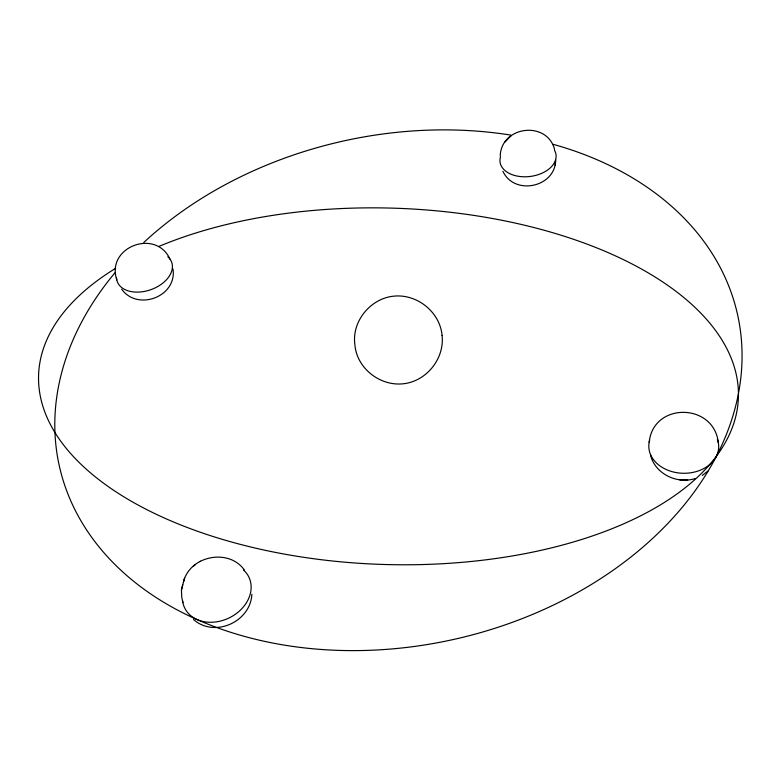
<?xml version="1.0" encoding="UTF-8"?>
<svg xmlns="http://www.w3.org/2000/svg" width="779" height="779" viewBox="0 0 779 779"><rect width="100%" height="100%" fill="white"/><g stroke="black" fill="none" stroke-linecap="round" stroke-linejoin="round"><path stroke-width="1.17" d="M502.903 171.283C514.471 196.269 555.924 187.135 555.641 159.666M555.203 165.177L555.583 160.523M500.225 155.771C501.413 125.847 546.916 120.463 554.57 149.354M649.16 442.345C653.211 401.789 714.022 402.792 718.316 442.706M251.88 594.192C250.595 621.915 214.546 638.137 193.513 619.509M182.89 602.654L181.76 597.269L181.449 589.937L182.744 584.893M183.377 582.468C189.268 555.787 228.841 547.686 244.528 570.247M181.449 589.937L184.477 578.184M504.977 142.031L511.336 135.497M702.288 475.424L707.848 471.1M193.358 566.129L195.081 564.941M199.882 561.591L200.437 561.201M650.426 454.712C654.905 473.895 677.185 484.567 695.433 478.462M679.833 479.913L687.769 479.991M121.68 289.204C137.659 311.532 177.193 296.585 172.996 269.047M169.949 259.056C155.722 228.101 105.759 247.109 116.782 279.875M158.536 246.573A350.083 178.216 1.8 0 1 727.391 349.732A350.083 178.216 1.8 0 1 314.872 558.894A350.083 178.216 1.8 0 1 115.672 268.307M553.304 144.349A347.463 255.239 -12.6 0 1 698.023 486.632A347.463 255.239 -12.6 0 1 217.01 627.611A347.463 255.239 -12.6 0 1 114.912 272.835M143.823 242.444A347.463 255.239 -12.6 0 1 510.8 135.098M717.342 439.259A34.958 26.846 1 0 1 684.634 473.272A34.958 26.846 1 0 1 649.715 440.077M243.428 569.926A35.61 28.239 -25.5 0 1 229.776 617.611A35.61 28.239 -25.5 0 1 182.559 600.541M167.845 256.797A28.872 18.862 -19.3 0 1 152.888 288.902A28.872 18.862 -19.3 0 1 116.538 277.889M554.521 150.279A28.229 18.219 -7.4 0 1 529.856 176.502A28.229 18.219 -7.4 0 1 500.546 156.647M442.092 335.418C444.682 358.729 426.415 381.428 403.074 383.804C379.84 386.257 356.655 368.155 354.883 344.61C351.592 321.406 370.492 298.454 393.609 296.176C416.95 293.644 439.882 311.873 442.092 335.418"/></g></svg>
